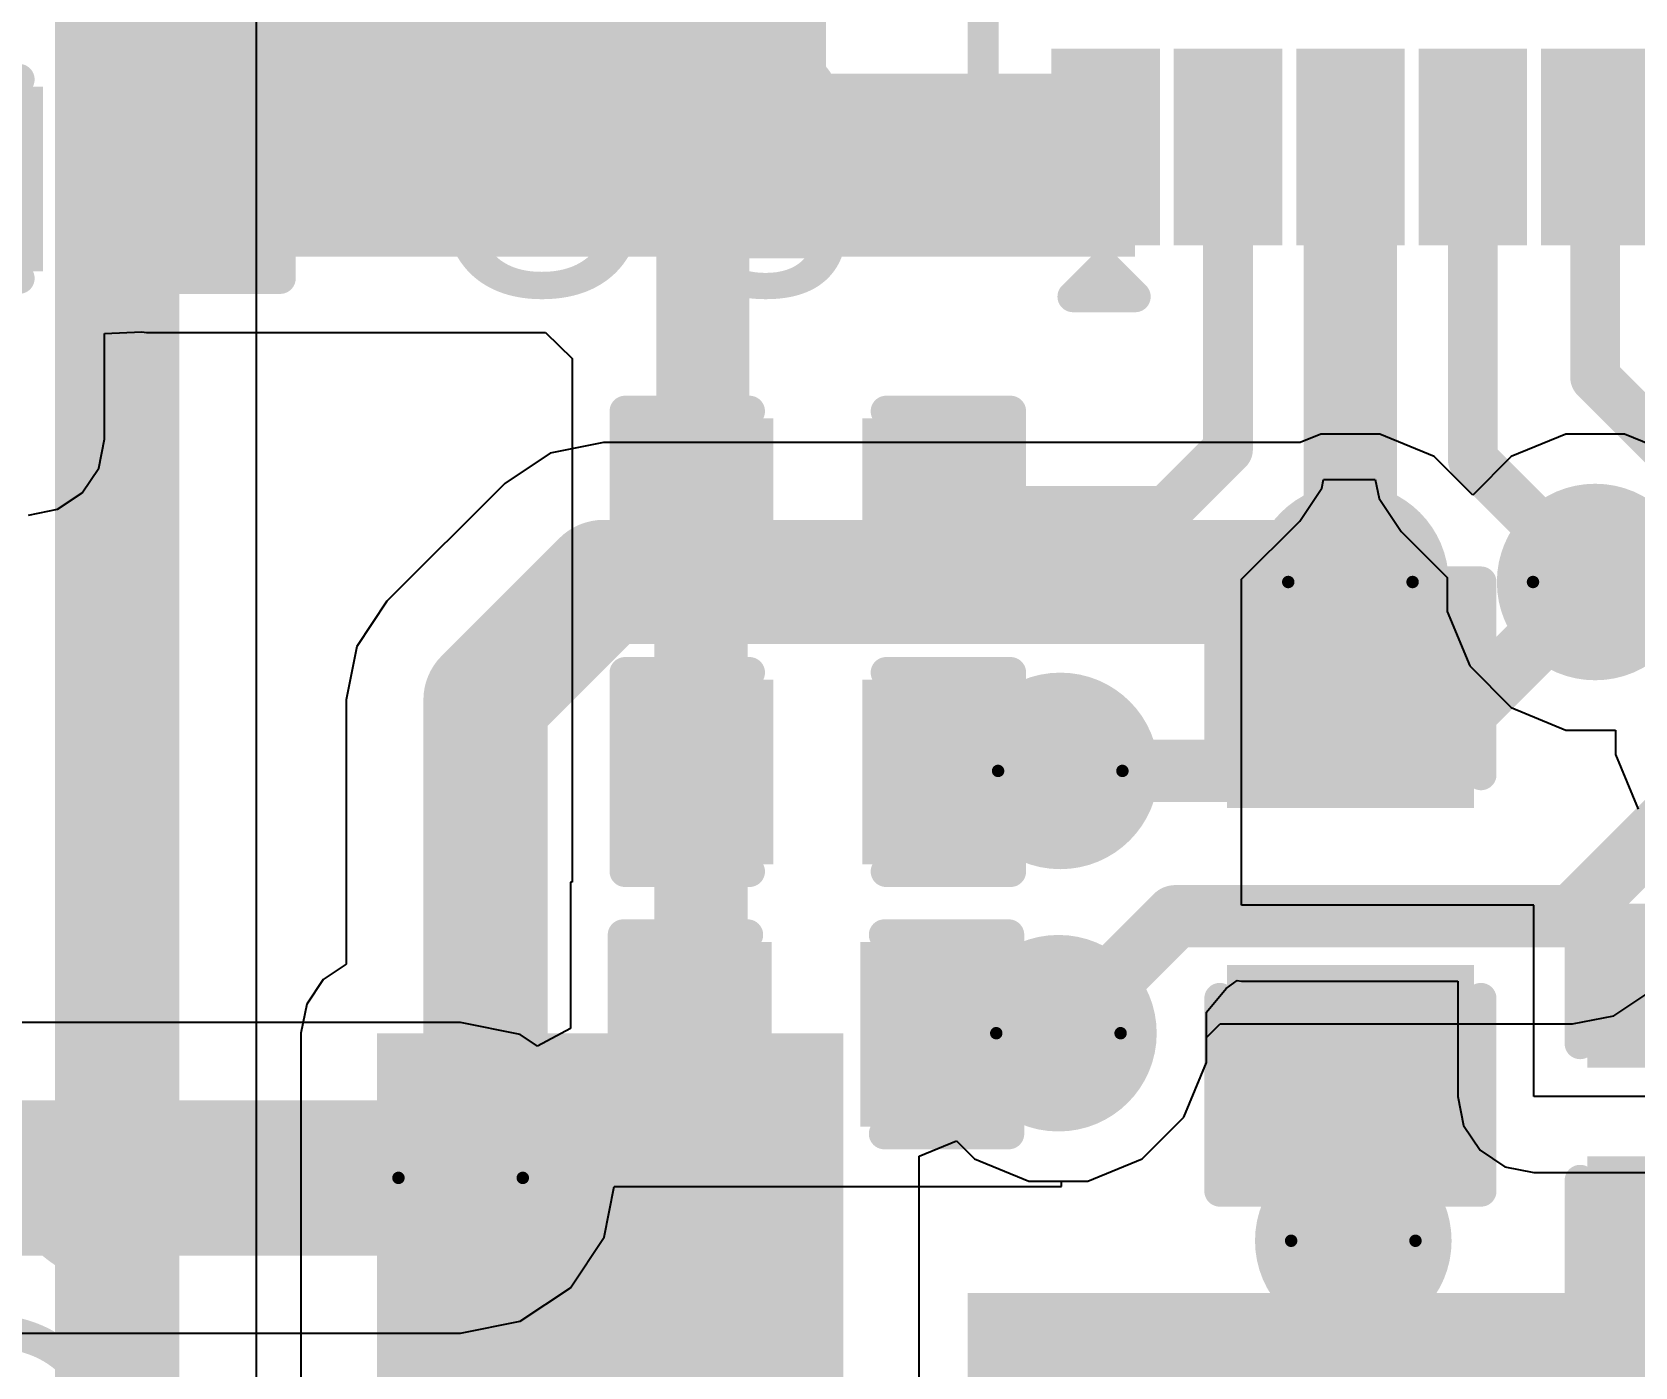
# Model space of a CAD drawing. Header units: inches. Extents: x -46 to 312, y 0 to 111.
# Drawn here: x -37.73 to -31.18, y 13.51 to 18.97 of the extents above; entities that cross this region are included whole.
import ezdxf

# ---------------------------------------------------------------- set-up
doc = ezdxf.new("R2010")
doc.units = ezdxf.units.IN
for name, color, linetype in [('Bottom Layer', 5, 'Continuous'), ('Bottom Solder', 6, 'Continuous'), ('Drill Drawing', 1, 'Continuous'), ('Top Layer', 1, 'Continuous'), ('Top Overlay', 2, 'Continuous'), ('Top Paste', 8, 'Continuous'), ('Top Solder', 216, 'Continuous'), ('Via Holes', 16, 'Continuous')]:
    doc.layers.add(name, color=color, linetype=linetype)
doc.styles.add('Arial', font='', dxfattribs={"height": 0.2})
doc.styles.get('Arial').set_extended_font_data('Arial')

# ---------------------------------------------------------------- blocks, each defined once
blk = doc.blocks.new('20_VQFN__3_5_4_5__7')
at = {"layer": 'Top Layer'}
for points in [[(-1.94999864, 1.87000134), (-1.34999984, 1.87000134), (-1.34999984, 1.63000182), (-1.94999864, 1.63000182)], [(-1.94999864, 1.37000234), (-1.34999984, 1.37000234), (-1.34999984, 1.13000282), (-1.94999864, 1.13000282)], [(-1.94999864, 0.87000334), (-1.34999984, 0.87000334), (-1.34999984, 0.63000382), (-1.94999864, 0.63000382)], [(-1.94999864, 0.3700018), (-1.34999984, 0.3700018), (-1.34999984, 0.13000228), (-1.94999864, 0.13000228)], [(-1.94999864, -0.1299972), (-1.34999984, -0.1299972), (-1.34999984, -0.3699967199999999), (-1.94999864, -0.3699967199999999)]]:
    blk.add_hatch(color=1, dxfattribs=at).paths.add_polyline_path(points)
at = {"layer": 'Top Paste'}
for points in [[(-1.94999864, 1.87000134), (-1.34999984, 1.87000134), (-1.34999984, 1.63000182), (-1.94999864, 1.63000182)], [(-1.94999864, 1.37000234), (-1.34999984, 1.37000234), (-1.34999984, 1.13000282), (-1.94999864, 1.13000282)], [(-1.94999864, 0.87000334), (-1.34999984, 0.87000334), (-1.34999984, 0.63000382), (-1.94999864, 0.63000382)], [(-1.94999864, 0.3700018), (-1.34999984, 0.3700018), (-1.34999984, 0.13000228), (-1.94999864, 0.13000228)], [(-1.94999864, -0.1299972), (-1.34999984, -0.1299972), (-1.34999984, -0.3699967199999999), (-1.94999864, -0.3699967199999999)]]:
    blk.add_hatch(color=8, dxfattribs=at).paths.add_polyline_path(points)
at = {"layer": 'Top Solder'}
for points in [[(-2.05159864, 1.97160134), (-1.24839984, 1.97160134), (-1.24839984, 1.52840182), (-2.05159864, 1.52840182)], [(-2.05159864, 1.47160234), (-1.24839984, 1.47160234), (-1.24839984, 1.02840282), (-2.05159864, 1.02840282)], [(-2.05159864, 0.9716033399999999), (-1.24839984, 0.9716033399999999), (-1.24839984, 0.52840382), (-2.05159864, 0.52840382)], [(-2.05159864, 0.4716018), (-1.24839984, 0.4716018), (-1.24839984, 0.02840228), (-2.05159864, 0.02840228)], [(-2.05159864, -0.0283972), (-1.24839984, -0.0283972), (-1.24839984, -0.47159672), (-2.05159864, -0.47159672)]]:
    blk.add_hatch(color=216, dxfattribs=at).paths.add_polyline_path(points)
at = {"layer": 'Top Overlay', "const_width": 0.127}
for points in [[(-1.74999904, 2.25000312), (-1.10000034, 2.25000312)], [(-1.74999904, 2.25000312), (-1.74999904, 2.10000342)], [(-2.26199954, 1.88339984), (-2.26199954, 1.62939984)], [(-2.26199954, 1.88339984), (-2.13499954, 1.75639984)], [(-2.13499954, 1.75639984), (-2.26199954, 1.62939984)]]:
    blk.add_lwpolyline(points, dxfattribs=at)
at = {"layer": 'Top Overlay', "const_width": 0.0635}
for points in [[(-1.78174904, 2.25000312, 1), (-1.71824904, 2.25000312, 1)], [(-1.78174904, 2.25000312, 1), (-1.71824904, 2.25000312, 1)], [(-1.78174904, 2.10000342, 1), (-1.71824904, 2.10000342, 1)], [(-2.29374954, 1.88339984, 1), (-2.23024954, 1.88339984, 1)], [(-2.29374954, 1.88339984, 1), (-2.23024954, 1.88339984, 1)], [(-2.16674954, 1.75639984, 1), (-2.10324954, 1.75639984, 1)], [(-2.16674954, 1.75639984, 1), (-2.10324954, 1.75639984, 1)], [(-2.29374954, 1.62939984, 1), (-2.23024954, 1.62939984, 1)], [(-2.29374954, 1.62939984, 1), (-2.23024954, 1.62939984, 1)]]:
    blk.add_lwpolyline(points, format="xyb", close=True, dxfattribs=at)
blk = doc.blocks.new('SMA_49')
at = {"layer": 'Top Layer'}
for points in [[(-3.24999858, 0.84999957), (-0.7499985, 0.84999957), (-0.7499985, -0.84999957), (-3.24999858, -0.84999957)], [(0.75000104, 0.84999957), (3.25000112, 0.84999957), (3.25000112, -0.84999957), (0.75000104, -0.84999957)]]:
    blk.add_hatch(color=1, dxfattribs=at).paths.add_polyline_path(points)
at = {"layer": 'Top Overlay'}
for points in [[(-4.444959359999999, -1.4215364), (-3.277961439999999, -1.4215364), (-3.277961439999999, 1.4219936), (-4.444959359999999, 1.4219936)], [(-3.29983592, 0.92394024), (-2.59583428, 0.92394024), (-2.59583428, 1.42182596), (-3.29983592, 1.42182596)], [(-3.29983592, -1.4219174), (-2.59583428, -1.4219174), (-2.59583428, -0.9240316799999999), (-3.29983592, -0.9240316799999999)]]:
    blk.add_hatch(color=2, dxfattribs=at).paths.add_polyline_path(points)
at = {"layer": 'Top Paste'}
for points in [[(-3.24999858, 0.84999957), (-0.7499985, 0.84999957), (-0.7499985, -0.84999957), (-3.24999858, -0.84999957)], [(0.75000104, 0.84999957), (3.25000112, 0.84999957), (3.25000112, -0.84999957), (0.75000104, -0.84999957)]]:
    blk.add_hatch(color=8, dxfattribs=at).paths.add_polyline_path(points)
at = {"layer": 'Top Solder'}
for points in [[(-3.35159858, 0.95159957), (-0.6483985, 0.95159957), (-0.6483985, -0.95159957), (-3.35159858, -0.95159957)], [(0.64840104, 0.95159957), (3.35160112, 0.95159957), (3.35160112, -0.95159957), (0.64840104, -0.95159957)]]:
    blk.add_hatch(color=216, dxfattribs=at).paths.add_polyline_path(points)
at = {"layer": 'Top Overlay', "const_width": 0.127}
for points in [[(2.06121, 1.35770874), (-2.65811, 1.35770874)], [(2.06121, 1.01219), (2.06121, 1.35770874)], [(2.06121, -1.35770874), (2.06121, -1.01219)], [(2.06121, -1.35770874), (-2.65811, -1.35770874)]]:
    blk.add_lwpolyline(points, dxfattribs=at)
at = {"layer": 'Top Overlay', "const_width": 0.0635}
for points in [[(-2.68986, 1.35770874, 1), (-2.62636, 1.35770874, 1)], [(2.02946, 1.35770874, 1), (2.09296, 1.35770874, 1)], [(2.02946, 1.35770874, 1), (2.09296, 1.35770874, 1)], [(2.02946, 1.01219, 1), (2.09296, 1.01219, 1)], [(2.02946, -1.01219, 1), (2.09296, -1.01219, 1)], [(-2.68986, -1.35770874, 1), (-2.62636, -1.35770874, 1)], [(2.02946, -1.35770874, 1), (2.09296, -1.35770874, 1)], [(2.02946, -1.35770874, 1), (2.09296, -1.35770874, 1)]]:
    blk.add_lwpolyline(points, format="xyb", close=True, dxfattribs=at)
blk = doc.blocks.new('C___0402_59')
at = {"layer": 'Top Layer'}
for points in [[(-0.6985, -0.3175), (-0.6985, 0.3175), (-0.2412999999999999, 0.3175), (-0.2413, -0.3175)], [(0.2412999999999999, -0.3175), (0.2413, 0.3175), (0.6985, 0.3175), (0.6985, -0.3175)]]:
    blk.add_hatch(color=1, dxfattribs=at).paths.add_polyline_path(points)
at = {"layer": 'Top Paste'}
for points in [[(-0.6985, -0.3175), (-0.6985, 0.3175), (-0.2412999999999999, 0.3175), (-0.2413, -0.3175)], [(0.2412999999999999, -0.3175), (0.2413, 0.3175), (0.6985, 0.3175), (0.6985, -0.3175)]]:
    blk.add_hatch(color=8, dxfattribs=at).paths.add_polyline_path(points)
at = {"layer": 'Top Solder'}
for points in [[(-0.7584998799999999, -0.37749988), (-0.7584998799999999, 0.37749988), (-0.18130012, 0.37749988), (-0.18130012, -0.37749988)], [(0.18130012, -0.37749988), (0.18130012, 0.37749988), (0.7584998799999999, 0.37749988), (0.7584998799999999, -0.37749988)]]:
    blk.add_hatch(color=216, dxfattribs=at).paths.add_polyline_path(points)
at = {"layer": 'Top Overlay', "const_width": 0.127}
for points in [[(-0.7874, 0.4064), (-0.2794, 0.4064)], [(-0.7874, -0.4064), (-0.7874, 0.4064)], [(0.2794, 0.4064), (0.7874, 0.4064)], [(0.7874, -0.4064), (0.7874, 0.4064)], [(-0.7874, -0.4064), (-0.2794, -0.4064)], [(0.2794, -0.4064), (0.7874, -0.4064)]]:
    blk.add_lwpolyline(points, dxfattribs=at)
at = {"layer": 'Top Overlay', "const_width": 0.0635}
for points in [[(-0.8191499999999999, 0.4064, 1), (-0.7556499999999999, 0.4064, 1)], [(-0.8191499999999999, 0.4064, 1), (-0.7556499999999999, 0.4064, 1)], [(-0.31115, 0.4064, 1), (-0.24765, 0.4064, 1)], [(0.24765, 0.4064, 1), (0.31115, 0.4064, 1)], [(0.7556499999999999, 0.4064, 1), (0.8191499999999999, 0.4064, 1)], [(0.7556499999999999, 0.4064, 1), (0.8191499999999999, 0.4064, 1)], [(-0.8191499999999999, -0.4064, 1), (-0.7556499999999999, -0.4064, 1)], [(-0.8191499999999999, -0.4064, 1), (-0.7556499999999999, -0.4064, 1)], [(-0.31115, -0.4064, 1), (-0.24765, -0.4064, 1)], [(0.24765, -0.4064, 1), (0.31115, -0.4064, 1)], [(0.7556499999999999, -0.4064, 1), (0.8191499999999999, -0.4064, 1)], [(0.7556499999999999, -0.4064, 1), (0.8191499999999999, -0.4064, 1)]]:
    blk.add_lwpolyline(points, format="xyb", close=True, dxfattribs=at)
blk = doc.blocks.new('C___0402_60')
at = {"layer": 'Top Layer'}
for points in [[(-0.6985, -0.3175), (-0.6985, 0.3175), (-0.2412999999999999, 0.3175), (-0.2413, -0.3175)], [(0.2412999999999999, -0.3175), (0.2413, 0.3175), (0.6985, 0.3175), (0.6985, -0.3175)]]:
    blk.add_hatch(color=1, dxfattribs=at).paths.add_polyline_path(points)
at = {"layer": 'Top Paste'}
for points in [[(-0.6985, -0.3175), (-0.6985, 0.3175), (-0.2412999999999999, 0.3175), (-0.2413, -0.3175)], [(0.2412999999999999, -0.3175), (0.2413, 0.3175), (0.6985, 0.3175), (0.6985, -0.3175)]]:
    blk.add_hatch(color=8, dxfattribs=at).paths.add_polyline_path(points)
at = {"layer": 'Top Solder'}
for points in [[(-0.7584998799999999, -0.37749988), (-0.7584998799999999, 0.37749988), (-0.18130012, 0.37749988), (-0.18130012, -0.37749988)], [(0.18130012, -0.37749988), (0.18130012, 0.37749988), (0.7584998799999999, 0.37749988), (0.7584998799999999, -0.37749988)]]:
    blk.add_hatch(color=216, dxfattribs=at).paths.add_polyline_path(points)
at = {"layer": 'Top Overlay', "const_width": 0.127}
for points in [[(-0.7874, 0.4064), (-0.2794, 0.4064)], [(-0.7874, -0.4064), (-0.7874, 0.4064)], [(0.2794, 0.4064), (0.7874, 0.4064)], [(0.7874, -0.4064), (0.7874, 0.4064)], [(-0.7874, -0.4064), (-0.2794, -0.4064)], [(0.2794, -0.4064), (0.7874, -0.4064)]]:
    blk.add_lwpolyline(points, dxfattribs=at)
at = {"layer": 'Top Overlay', "const_width": 0.0635}
for points in [[(-0.8191499999999999, 0.4064, 1), (-0.7556499999999999, 0.4064, 1)], [(-0.8191499999999999, 0.4064, 1), (-0.7556499999999999, 0.4064, 1)], [(-0.31115, 0.4064, 1), (-0.24765, 0.4064, 1)], [(0.24765, 0.4064, 1), (0.31115, 0.4064, 1)], [(0.7556499999999999, 0.4064, 1), (0.8191499999999999, 0.4064, 1)], [(0.7556499999999999, 0.4064, 1), (0.8191499999999999, 0.4064, 1)], [(-0.8191499999999999, -0.4064, 1), (-0.7556499999999999, -0.4064, 1)], [(-0.8191499999999999, -0.4064, 1), (-0.7556499999999999, -0.4064, 1)], [(-0.31115, -0.4064, 1), (-0.24765, -0.4064, 1)], [(0.24765, -0.4064, 1), (0.31115, -0.4064, 1)], [(0.7556499999999999, -0.4064, 1), (0.8191499999999999, -0.4064, 1)], [(0.7556499999999999, -0.4064, 1), (0.8191499999999999, -0.4064, 1)]]:
    blk.add_lwpolyline(points, format="xyb", close=True, dxfattribs=at)
blk = doc.blocks.new('C___0402_61')
at = {"layer": 'Top Layer'}
for points in [[(-0.6985, -0.3175), (-0.6985, 0.3175), (-0.2412999999999999, 0.3175), (-0.2413, -0.3175)], [(0.2412999999999999, -0.3175), (0.2413, 0.3175), (0.6985, 0.3175), (0.6985, -0.3175)]]:
    blk.add_hatch(color=1, dxfattribs=at).paths.add_polyline_path(points)
at = {"layer": 'Top Paste'}
for points in [[(-0.6985, -0.3175), (-0.6985, 0.3175), (-0.2412999999999999, 0.3175), (-0.2413, -0.3175)], [(0.2412999999999999, -0.3175), (0.2413, 0.3175), (0.6985, 0.3175), (0.6985, -0.3175)]]:
    blk.add_hatch(color=8, dxfattribs=at).paths.add_polyline_path(points)
at = {"layer": 'Top Solder'}
for points in [[(-0.7584998799999999, -0.37749988), (-0.7584998799999999, 0.37749988), (-0.18130012, 0.37749988), (-0.18130012, -0.37749988)], [(0.18130012, -0.37749988), (0.18130012, 0.37749988), (0.7584998799999999, 0.37749988), (0.7584998799999999, -0.37749988)]]:
    blk.add_hatch(color=216, dxfattribs=at).paths.add_polyline_path(points)
at = {"layer": 'Top Overlay', "const_width": 0.127}
for points in [[(-0.7874, 0.4064), (-0.2794, 0.4064)], [(-0.7874, -0.4064), (-0.7874, 0.4064)], [(0.2794, 0.4064), (0.7874, 0.4064)], [(0.7874, -0.4064), (0.7874, 0.4064)], [(-0.7874, -0.4064), (-0.2794, -0.4064)], [(0.2794, -0.4064), (0.7874, -0.4064)]]:
    blk.add_lwpolyline(points, dxfattribs=at)
at = {"layer": 'Top Overlay', "const_width": 0.0635}
for points in [[(-0.8191499999999999, 0.4064, 1), (-0.7556499999999999, 0.4064, 1)], [(-0.8191499999999999, 0.4064, 1), (-0.7556499999999999, 0.4064, 1)], [(-0.31115, 0.4064, 1), (-0.24765, 0.4064, 1)], [(0.24765, 0.4064, 1), (0.31115, 0.4064, 1)], [(0.7556499999999999, 0.4064, 1), (0.8191499999999999, 0.4064, 1)], [(0.7556499999999999, 0.4064, 1), (0.8191499999999999, 0.4064, 1)], [(-0.8191499999999999, -0.4064, 1), (-0.7556499999999999, -0.4064, 1)], [(-0.8191499999999999, -0.4064, 1), (-0.7556499999999999, -0.4064, 1)], [(-0.31115, -0.4064, 1), (-0.24765, -0.4064, 1)], [(0.24765, -0.4064, 1), (0.31115, -0.4064, 1)], [(0.7556499999999999, -0.4064, 1), (0.8191499999999999, -0.4064, 1)], [(0.7556499999999999, -0.4064, 1), (0.8191499999999999, -0.4064, 1)]]:
    blk.add_lwpolyline(points, format="xyb", close=True, dxfattribs=at)
blk = doc.blocks.new('C___0402_62')
at = {"layer": 'Top Layer'}
for points in [[(-0.6985, -0.3175), (-0.6985, 0.3175), (-0.2412999999999999, 0.3175), (-0.2413, -0.3175)], [(0.2412999999999999, -0.3175), (0.2413, 0.3175), (0.6985, 0.3175), (0.6985, -0.3175)]]:
    blk.add_hatch(color=1, dxfattribs=at).paths.add_polyline_path(points)
at = {"layer": 'Top Paste'}
for points in [[(-0.6985, -0.3175), (-0.6985, 0.3175), (-0.2412999999999999, 0.3175), (-0.2413, -0.3175)], [(0.2412999999999999, -0.3175), (0.2413, 0.3175), (0.6985, 0.3175), (0.6985, -0.3175)]]:
    blk.add_hatch(color=8, dxfattribs=at).paths.add_polyline_path(points)
at = {"layer": 'Top Solder'}
for points in [[(-0.7584998799999999, -0.37749988), (-0.7584998799999999, 0.37749988), (-0.18130012, 0.37749988), (-0.18130012, -0.37749988)], [(0.18130012, -0.37749988), (0.18130012, 0.37749988), (0.7584998799999999, 0.37749988), (0.7584998799999999, -0.37749988)]]:
    blk.add_hatch(color=216, dxfattribs=at).paths.add_polyline_path(points)
at = {"layer": 'Top Overlay', "const_width": 0.127}
for points in [[(-0.7874, -0.4064), (-0.7874, 0.4064)], [(-0.7874, 0.4064), (-0.2794, 0.4064)], [(0.2794, 0.4064), (0.7874, 0.4064)], [(0.7874, -0.4064), (0.7874, 0.4064)], [(-0.7874, -0.4064), (-0.2794, -0.4064)], [(0.2794, -0.4064), (0.7874, -0.4064)]]:
    blk.add_lwpolyline(points, dxfattribs=at)
at = {"layer": 'Top Overlay', "const_width": 0.0635}
for points in [[(-0.8191499999999999, 0.4064, 1), (-0.7556499999999999, 0.4064, 1)], [(-0.8191499999999999, 0.4064, 1), (-0.7556499999999999, 0.4064, 1)], [(-0.31115, 0.4064, 1), (-0.24765, 0.4064, 1)], [(0.24765, 0.4064, 1), (0.31115, 0.4064, 1)], [(0.7556499999999999, 0.4064, 1), (0.8191499999999999, 0.4064, 1)], [(0.7556499999999999, 0.4064, 1), (0.8191499999999999, 0.4064, 1)], [(-0.8191499999999999, -0.4064, 1), (-0.7556499999999999, -0.4064, 1)], [(-0.8191499999999999, -0.4064, 1), (-0.7556499999999999, -0.4064, 1)], [(-0.31115, -0.4064, 1), (-0.24765, -0.4064, 1)], [(0.24765, -0.4064, 1), (0.31115, -0.4064, 1)], [(0.7556499999999999, -0.4064, 1), (0.8191499999999999, -0.4064, 1)], [(0.7556499999999999, -0.4064, 1), (0.8191499999999999, -0.4064, 1)]]:
    blk.add_lwpolyline(points, format="xyb", close=True, dxfattribs=at)
blk = doc.blocks.new('C___0402_65')
at = {"layer": 'Top Layer'}
for points in [[(-0.6985, -0.3175), (-0.6985, 0.3175), (-0.2412999999999999, 0.3175), (-0.2413, -0.3175)], [(0.2412999999999999, -0.3175), (0.2413, 0.3175), (0.6985, 0.3175), (0.6985, -0.3175)]]:
    blk.add_hatch(color=1, dxfattribs=at).paths.add_polyline_path(points)
at = {"layer": 'Top Paste'}
for points in [[(-0.6985, -0.3175), (-0.6985, 0.3175), (-0.2412999999999999, 0.3175), (-0.2413, -0.3175)], [(0.2412999999999999, -0.3175), (0.2413, 0.3175), (0.6985, 0.3175), (0.6985, -0.3175)]]:
    blk.add_hatch(color=8, dxfattribs=at).paths.add_polyline_path(points)
at = {"layer": 'Top Solder'}
for points in [[(-0.7584998799999999, -0.37749988), (-0.7584998799999999, 0.37749988), (-0.18130012, 0.37749988), (-0.18130012, -0.37749988)], [(0.18130012, -0.37749988), (0.18130012, 0.37749988), (0.7584998799999999, 0.37749988), (0.7584998799999999, -0.37749988)]]:
    blk.add_hatch(color=216, dxfattribs=at).paths.add_polyline_path(points)
at = {"layer": 'Top Overlay', "const_width": 0.127}
for points in [[(-0.7874, 0.4064), (-0.2794, 0.4064)], [(-0.7874, 0.4064), (-0.7874, -0.4064)], [(0.2794, 0.4064), (0.7874, 0.4064)], [(0.7874, 0.4064), (0.7874, -0.4064)], [(-0.7874, -0.4064), (-0.2794, -0.4064)], [(0.2794, -0.4064), (0.7874, -0.4064)]]:
    blk.add_lwpolyline(points, dxfattribs=at)
at = {"layer": 'Top Overlay', "const_width": 0.0635}
for points in [[(-0.8191499999999999, 0.4064, 1), (-0.7556499999999999, 0.4064, 1)], [(-0.8191499999999999, 0.4064, 1), (-0.7556499999999999, 0.4064, 1)], [(-0.31115, 0.4064, 1), (-0.24765, 0.4064, 1)], [(0.24765, 0.4064, 1), (0.31115, 0.4064, 1)], [(0.7556499999999999, 0.4064, 1), (0.8191499999999999, 0.4064, 1)], [(0.7556499999999999, 0.4064, 1), (0.8191499999999999, 0.4064, 1)], [(-0.8191499999999999, -0.4064, 1), (-0.7556499999999999, -0.4064, 1)], [(-0.8191499999999999, -0.4064, 1), (-0.7556499999999999, -0.4064, 1)], [(-0.31115, -0.4064, 1), (-0.24765, -0.4064, 1)], [(0.24765, -0.4064, 1), (0.31115, -0.4064, 1)], [(0.7556499999999999, -0.4064, 1), (0.8191499999999999, -0.4064, 1)], [(0.7556499999999999, -0.4064, 1), (0.8191499999999999, -0.4064, 1)]]:
    blk.add_lwpolyline(points, format="xyb", close=True, dxfattribs=at)
blk = doc.blocks.new('C___0603_66')
at = {"layer": 'Top Layer'}
for points in [[(-0.3809999999999999, 0.4445), (-0.3809999999999999, -0.4445), (-1.143, -0.4445), (-1.143, 0.4445)], [(1.143, 0.4445), (1.143, -0.4445), (0.3809999999999999, -0.4445), (0.3809999999999999, 0.4445)]]:
    blk.add_hatch(color=1, dxfattribs=at).paths.add_polyline_path(points)
at = {"layer": 'Top Paste'}
for points in [[(-0.3809999999999999, 0.4445), (-0.3809999999999999, -0.4445), (-1.143, -0.4445), (-1.143, 0.4445)], [(1.143, 0.4445), (1.143, -0.4445), (0.3809999999999999, -0.4445), (0.3809999999999999, 0.4445)]]:
    blk.add_hatch(color=8, dxfattribs=at).paths.add_polyline_path(points)
at = {"layer": 'Top Solder'}
for points in [[(-0.3210001199999999, 0.50449988), (-0.3210001199999999, -0.50449988), (-1.20299988, -0.50449988), (-1.20299988, 0.50449988)], [(1.20299988, 0.50449988), (1.20299988, -0.50449988), (0.3210001199999999, -0.50449988), (0.3210001199999999, 0.50449988)]]:
    blk.add_hatch(color=216, dxfattribs=at).paths.add_polyline_path(points)
at = {"layer": 'Top Overlay', "const_width": 0.127}
for points in [[(-1.2446, 0.5334), (-0.4571999999999999, 0.5334)], [(-1.2446, 0.5334), (-1.2446, -0.5334)], [(0.4571999999999999, 0.5334), (1.2446, 0.5334)], [(1.2446, 0.5334), (1.2446, -0.5334)], [(-1.2446, -0.5334), (-0.4571999999999999, -0.5334)], [(0.4571999999999999, -0.5334), (1.2446, -0.5334)]]:
    blk.add_lwpolyline(points, dxfattribs=at)
at = {"layer": 'Top Overlay', "const_width": 0.0635}
for points in [[(-1.27635, 0.5334, 1), (-1.21285, 0.5334, 1)], [(-1.27635, 0.5334, 1), (-1.21285, 0.5334, 1)], [(-0.4889499999999999, 0.5334, 1), (-0.42545, 0.5334, 1)], [(0.42545, 0.5334, 1), (0.4889499999999999, 0.5334, 1)], [(1.21285, 0.5334, 1), (1.27635, 0.5334, 1)], [(1.21285, 0.5334, 1), (1.27635, 0.5334, 1)], [(-1.27635, -0.5334, 1), (-1.21285, -0.5334, 1)], [(-1.27635, -0.5334, 1), (-1.21285, -0.5334, 1)], [(-0.4889499999999999, -0.5334, 1), (-0.42545, -0.5334, 1)], [(0.42545, -0.5334, 1), (0.4889499999999999, -0.5334, 1)], [(1.21285, -0.5334, 1), (1.27635, -0.5334, 1)], [(1.21285, -0.5334, 1), (1.27635, -0.5334, 1)]]:
    blk.add_lwpolyline(points, format="xyb", close=True, dxfattribs=at)

msp = doc.modelspace()

# ---------------------------------------------------------------- hatches: boundary and pattern name
at = {"layer": 'Bottom Layer'}
h = msp.add_hatch(color=5, dxfattribs=at)
edge = h.paths.add_edge_path()
edge.add_arc((-32.34483244, 16.72255736), 0.2999994, 0, 360)
h = msp.add_hatch(color=5, dxfattribs=at)
edge = h.paths.add_edge_path()
edge.add_arc((-31.3448319, 16.72255736), 0.2999994, 0, 360)
h = msp.add_hatch(color=5, dxfattribs=at)
edge = h.paths.add_edge_path()
edge.add_arc((-33.53028092, 15.9506158), 0.2999994, 0, 360)
h = msp.add_hatch(color=5, dxfattribs=at)
edge = h.paths.add_edge_path()
edge.add_arc((-33.53780948, 14.87873072), 0.2999994, 0, 360)
msp.add_hatch(color=5, dxfattribs=at).paths.add_polyline_path([(-36.322, 8.24723268), (-34.41699999999999, 8.24723268), (-34.41699999999999, 14.87873072), (-36.322, 14.87873072)])
h = msp.add_hatch(color=5, dxfattribs=at)
edge = h.paths.add_edge_path()
edge.add_arc((-35.98029887999999, 14.2875), 0.2999994, 0, 360)
h = msp.add_hatch(color=5, dxfattribs=at)
edge = h.paths.add_edge_path()
edge.add_arc((-32.33299858, 14.03052566), 0.2999994, 0, 360)
at = {"layer": 'Bottom Solder'}
h = msp.add_hatch(color=6, dxfattribs=at)
edge = h.paths.add_edge_path()
edge.add_arc((-32.34483244, 16.72255736), 0.4015993999999999, 0, 360)
h = msp.add_hatch(color=6, dxfattribs=at)
edge = h.paths.add_edge_path()
edge.add_arc((-31.3448319, 16.72255736), 0.4015993999999999, 0, 360)
h = msp.add_hatch(color=6, dxfattribs=at)
edge = h.paths.add_edge_path()
edge.add_arc((-33.53028092, 15.9506158), 0.4015993999999999, 0, 360)
h = msp.add_hatch(color=6, dxfattribs=at)
edge = h.paths.add_edge_path()
edge.add_arc((-33.53780948, 14.87873072), 0.4015993999999999, 0, 360)
h = msp.add_hatch(color=6, dxfattribs=at)
edge = h.paths.add_edge_path()
edge.add_arc((-35.98029887999999, 14.2875), 0.4015993999999999, 0, 360)
h = msp.add_hatch(color=6, dxfattribs=at)
edge = h.paths.add_edge_path()
edge.add_arc((-32.33299858, 14.03052566), 0.4015993999999999, 0, 360)
at = {"layer": 'Top Layer'}
for points in [[(-37.26361864, 18.05235912), (-34.48783044, 18.05235912), (-34.48783044, 19.90926168), (-37.26361864, 19.90926168)], [(-37.26361864, 18.05235912), (-33.22483068, 18.05235912), (-33.22483068, 18.8005466), (-37.26361864, 18.8005466)], [(-33.82893412, 18.20055034), (-33.22483068, 18.20055034), (-33.22483068, 18.80054914), (-33.82893412, 18.80054914)]]:
    msp.add_hatch(color=1, dxfattribs=at).paths.add_polyline_path(points)
h = msp.add_hatch(color=1, dxfattribs=at)
edge = h.paths.add_edge_path()
edge.add_arc((-32.34483244, 16.72255736), 0.2999994, 0, 360)
h = msp.add_hatch(color=1, dxfattribs=at)
edge = h.paths.add_edge_path()
edge.add_arc((-31.3448319, 16.72255736), 0.2999994, 0, 360)
h = msp.add_hatch(color=1, dxfattribs=at)
edge = h.paths.add_edge_path()
edge.add_arc((-33.53028092, 15.9506158), 0.2999994, 0, 360)
h = msp.add_hatch(color=1, dxfattribs=at)
edge = h.paths.add_edge_path()
edge.add_arc((-33.53780948, 14.87873072), 0.2999994, 0, 360)
h = msp.add_hatch(color=1, dxfattribs=at)
edge = h.paths.add_edge_path()
edge.add_arc((-35.98029887999999, 14.2875), 0.2999994, 0, 360)
h = msp.add_hatch(color=1, dxfattribs=at)
edge = h.paths.add_edge_path()
edge.add_arc((-32.33299858, 14.03052566), 0.2999994, 0, 360)
at = {"layer": 'Top Solder'}
h = msp.add_hatch(color=216, dxfattribs=at)
edge = h.paths.add_edge_path()
edge.add_arc((-32.34483244, 16.72255736), 0.4015993999999999, 0, 360)
h = msp.add_hatch(color=216, dxfattribs=at)
edge = h.paths.add_edge_path()
edge.add_arc((-31.3448319, 16.72255736), 0.4015993999999999, 0, 360)
h = msp.add_hatch(color=216, dxfattribs=at)
edge = h.paths.add_edge_path()
edge.add_arc((-33.53028092, 15.9506158), 0.4015993999999999, 0, 360)
h = msp.add_hatch(color=216, dxfattribs=at)
edge = h.paths.add_edge_path()
edge.add_arc((-33.53780948, 14.87873072), 0.4015993999999999, 0, 360)
h = msp.add_hatch(color=216, dxfattribs=at)
edge = h.paths.add_edge_path()
edge.add_arc((-35.98029887999999, 14.2875), 0.4015993999999999, 0, 360)
h = msp.add_hatch(color=216, dxfattribs=at)
edge = h.paths.add_edge_path()
edge.add_arc((-32.33299858, 14.03052566), 0.4015993999999999, 0, 360)
at = {"layer": 'Via Holes'}
h = msp.add_hatch(color=7, dxfattribs=at)
edge = h.paths.add_edge_path()
edge.add_arc((-32.34483244, 16.72255736), 0.1499997, 0, 360)
h = msp.add_hatch(color=7, dxfattribs=at)
edge = h.paths.add_edge_path()
edge.add_arc((-31.3448319, 16.72255736), 0.1499997, 0, 360)
h = msp.add_hatch(color=7, dxfattribs=at)
edge = h.paths.add_edge_path()
edge.add_arc((-33.53028092, 15.9506158), 0.1499997, 0, 360)
h = msp.add_hatch(color=7, dxfattribs=at)
edge = h.paths.add_edge_path()
edge.add_arc((-33.53780948, 14.87873072), 0.1499997, 0, 360)
h = msp.add_hatch(color=7, dxfattribs=at)
edge = h.paths.add_edge_path()
edge.add_arc((-35.98029887999999, 14.2875), 0.1499997, 0, 360)
h = msp.add_hatch(color=7, dxfattribs=at)
edge = h.paths.add_edge_path()
edge.add_arc((-32.33299858, 14.03052566), 0.1499997, 0, 360)

# ---------------------------------------------------------------- linework, layer by layer
at = {"layer": 'Bottom Layer'}
for p, q in [((-36.8137186, 9.95202988), (-36.8137186, 21.19207598)), ((-35.39669577999999, 17.29230476), (-35.61472938, 17.24893426)), ((-32.5497571, 17.29230476), (-35.39669577999999, 17.29230476)), ((-32.46513446, 17.32735676), (-32.5497571, 17.29230476)), ((-32.22453042, 17.32735676), (-32.46513446, 17.32735676)), ((-32.00223978, 17.23528176), (-32.22453042, 17.32735676)), ((-31.46513392, 17.32735676), (-31.68742456, 17.23528176)), ((-31.22452988, 17.32735676), (-31.46513392, 17.32735676)), ((-31.00223924, 17.23528176), (-31.22452988, 17.32735676)), ((-35.61472938, 17.24893426), (-35.79956772, 17.1254293)), ((-31.84483344, 17.07787288), (-32.00223978, 17.23528176)), ((-31.68742456, 17.23528176), (-31.84483344, 17.07787288)), ((-35.79956772, 17.1254293), (-36.28132698, 16.64367004)), ((-36.28132698, 16.64367004), (-36.40483193999999, 16.4588317)), ((-36.40483193999999, 16.4588317), (-36.44820244, 16.2407981)), ((-36.44820244, 16.2407981), (-36.44820244, 15.16098568)), ((-36.44820244, 15.16098568), (-36.5417481, 15.09847882)), ((-36.5417481, 15.09847882), (-36.60911652, 14.9976586)), ((-36.60911652, 14.9976586), (-36.63277154, 14.87873072)), ((-31.2689113, 14.95032316), (-31.12608201999999, 15.04575858)), ((-31.43739204, 14.9168104), (-31.2689113, 14.95032316)), ((-36.63277154, 14.87873072), (-36.63277154, 9.95202988)), ((-32.93301008, 14.86091262), (-32.8771123, 14.9168104)), ((-32.8771123, 14.9168104), (-31.43739204, 14.9168104)), ((-32.93301008, 14.7584287), (-32.93301008, 14.86091262)), ((-33.02508508, 14.53613806), (-32.93301008, 14.7584287)), ((-33.19521682, 14.36600632), (-33.02508508, 14.53613806)), ((-34.10622846, 14.37630602), (-33.95382846, 14.43943264)), ((-33.95382846, 14.43943264), (-33.88040214, 14.36600632)), ((-34.10622846, 8.24723268), (-34.10622846, 14.37630602)), ((-33.88040214, 14.36600632), (-33.6581115, 14.27393132)), ((-33.41750746, 14.27393132), (-33.19521682, 14.36600632)), ((-33.6581115, 14.27393132), (-33.41750746, 14.27393132))]:
    msp.add_line(p, q, dxfattribs=at)
for points, const_width in [([(-37.383466, 8.947231279999999), (-37.383466, 21.4542243)], 0.508), ([(-35.87845504, 16.2407981), (-35.39669577999999, 16.72255736)], 0.508), ([(-35.39669577999999, 16.72255736), (-32.34483244, 16.72255736)], 0.508), ([(-32.11677346, 15.9506158), (-31.3448319, 16.72255736)], 0.254), ([(-35.87845504, 14.38934384), (-35.87845504, 16.2407981)], 0.508), ([(-31.43739204, 15.3570686), (-30.65704308, 16.13741756)], 0.254), ([(-33.53028092, 15.9506158), (-32.11677346, 15.9506158)], 0.254), ([(-33.53780948, 14.87873072), (-33.0594716, 15.3570686)], 0.254), ([(-33.0594716, 15.3570686), (-31.43739204, 15.3570686)], 0.254), ([(-35.98029887999999, 14.2875), (-35.87845504, 14.38934384)], 0.508), ([(-35.98029887999999, 12.17378058), (-35.98029887999999, 14.2875)], 0.508)]:
    msp.add_lwpolyline(points, dxfattribs=dict(at, const_width=const_width))
for points, const_width in [([(-35.52369578, 16.72255736, 1), (-35.26969578, 16.72255736, 1)], 0.254), ([(-35.52369578, 16.72255736, 1), (-35.26969578, 16.72255736, 1)], 0.254), ([(-32.47183244, 16.72255736, 1), (-32.21783244, 16.72255736, 1)], 0.254), ([(-31.4083319, 16.72255736, 1), (-31.2813319, 16.72255736, 1)], 0.127), ([(-36.00545503999999, 16.2407981, 1), (-35.75145504, 16.2407981, 1)], 0.254), ([(-36.00545503999999, 16.2407981, 1), (-35.75145504, 16.2407981, 1)], 0.254), ([(-33.59378092, 15.9506158, 1), (-33.46678092, 15.9506158, 1)], 0.127), ([(-32.18027346, 15.9506158, 1), (-32.05327346, 15.9506158, 1)], 0.127), ([(-32.18027346, 15.9506158, 1), (-32.05327346, 15.9506158, 1)], 0.127), ([(-33.1229716, 15.3570686, 1), (-32.9959716, 15.3570686, 1)], 0.127), ([(-33.1229716, 15.3570686, 1), (-32.9959716, 15.3570686, 1)], 0.127), ([(-31.50089204, 15.3570686, 1), (-31.37389204, 15.3570686, 1)], 0.127), ([(-31.50089204, 15.3570686, 1), (-31.37389204, 15.3570686, 1)], 0.127), ([(-33.60130948, 14.87873072, 1), (-33.47430948, 14.87873072, 1)], 0.127), ([(-36.00545503999999, 14.38934384, 1), (-35.75145504, 14.38934384, 1)], 0.254), ([(-36.00545503999999, 14.38934384, 1), (-35.75145504, 14.38934384, 1)], 0.254), ([(-36.10729887999999, 14.2875, 1), (-35.85329888, 14.2875, 1)], 0.254), ([(-36.10729887999999, 14.2875, 1), (-35.85329888, 14.2875, 1)], 0.254)]:
    msp.add_lwpolyline(points, format="xyb", close=True, dxfattribs=dict(at, const_width=const_width))
at = {"layer": 'Drill Drawing'}
for points, const_width in [([(-32.09083244, 16.72255736, 1), (-32.59883244, 16.72255736, 1)], 0.0508), ([(-31.0908319, 16.72255736, 1), (-31.5988319, 16.72255736, 1)], 0.0508), ([(-32.61153244, 16.72255736, 1), (-32.58613243999999, 16.72255736, 1)], 0.0254), ([(-32.10353244, 16.72255736, 1), (-32.07813244, 16.72255736, 1)], 0.0254), ([(-31.6115319, 16.72255736, 1), (-31.5861319, 16.72255736, 1)], 0.0254), ([(-33.27628092, 15.9506158, 1), (-33.78428092, 15.9506158, 1)], 0.0508), ([(-33.79698092, 15.9506158, 1), (-33.77158092, 15.9506158, 1)], 0.0254), ([(-33.28898092, 15.9506158, 1), (-33.26358092, 15.9506158, 1)], 0.0254), ([(-33.28380948, 14.87873072, 1), (-33.79180948, 14.87873072, 1)], 0.0508), ([(-33.80450947999999, 14.87873072, 1), (-33.77910948, 14.87873072, 1)], 0.0254), ([(-33.29650948, 14.87873072, 1), (-33.27110948, 14.87873072, 1)], 0.0254), ([(-35.72629888, 14.2875, 1), (-36.23429888, 14.2875, 1)], 0.0508), ([(-36.24699888, 14.2875, 1), (-36.22159887999999, 14.2875, 1)], 0.0254), ([(-35.73899888, 14.2875, 1), (-35.71359888, 14.2875, 1)], 0.0254), ([(-32.07899858, 14.03052566, 1), (-32.58699858, 14.03052566, 1)], 0.0508), ([(-32.59969857999999, 14.03052566, 1), (-32.57429858, 14.03052566, 1)], 0.0254), ([(-32.09169858, 14.03052566, 1), (-32.06629858, 14.03052566, 1)], 0.0254)]:
    msp.add_lwpolyline(points, format="xyb", close=True, dxfattribs=dict(at, const_width=const_width))
at = {"layer": 'Top Layer'}
for p, q in [((-37.4354471, 17.7387504), (-37.2830471, 17.74545092)), ((-37.4354471, 17.30694786), (-37.4354471, 17.7387504)), ((-37.2830471, 17.74545092), (-37.26361864, 17.74158758)), ((-37.26361864, 17.74158758), (-35.63288275999999, 17.74158758)), ((-35.63288275999999, 17.74158758), (-35.52411996, 17.63623346)), ((-35.52411996, 17.63623346), (-35.52411996, 16.391636)), ((-37.45910212, 17.18801998), (-37.4354471, 17.30694786)), ((-37.52647054, 17.08719976), (-37.45910212, 17.18801998)), ((-32.55183228, 16.97147228), (-32.46201026, 17.10590178)), ((-32.46201026, 17.10590178), (-32.45489826, 17.14165482)), ((-32.45489826, 17.14165482), (-32.24310035999999, 17.14165482)), ((-32.24310035999999, 17.14165482), (-32.22765208, 17.0639867)), ((-37.62729076, 17.01983134), (-37.52647054, 17.08719976)), ((-32.22765208, 17.0639867), (-32.13783006, 16.9295572)), ((-37.74621864, 16.99617632), (-37.62729076, 17.01983134)), ((-32.78933244, 16.73397212), (-32.55183228, 16.97147228)), ((-32.13783006, 16.9295572), (-31.9496313, 16.74135844)), ((-32.78933244, 15.40175736), (-32.78933244, 16.73397212)), ((-31.9496313, 16.74135844), (-31.9496313, 16.60225534)), ((-31.9496313, 16.60225534), (-31.8575563, 16.3799647)), ((-35.52411996, 16.391636), (-35.52411996, 15.4964384)), ((-31.8575563, 16.3799647), (-31.68742456, 16.20983296)), ((-31.68742456, 16.20983296), (-31.46513392, 16.11775796)), ((-31.46513392, 16.11775796), (-31.26184248, 16.11775796)), ((-31.26184248, 16.11775796), (-31.26184248, 16.01711554)), ((-31.26184248, 16.01711554), (-31.16976748, 15.7948249)), ((-35.52411996, 15.4964384), (-35.53164852, 15.4964384)), ((-35.53164852, 15.4964384), (-35.53164852, 14.89780358)), ((-31.59553244, 15.40175736), (-32.78933244, 15.40175736)), ((-31.59553244, 14.6201384), (-31.59553244, 15.40175736)), ((-32.85193836, 15.06085634), (-32.80764838, 15.09462818)), ((-32.80764838, 15.09462818), (-32.78933244, 15.09098582)), ((-32.78933244, 15.09098582), (-31.90630398, 15.09098582)), ((-31.90630398, 15.09098582), (-31.90630398, 14.6201384)), ((-32.93301008, 14.96417632), (-32.85193836, 15.06085634)), ((-32.93301008, 14.7584287), (-32.93301008, 14.96417632)), ((-35.98029887999999, 14.921992), (-39.57569935999999, 14.921992)), ((-35.73749012, 14.8736939), (-35.98029887999999, 14.921992)), ((-35.66605516, 14.82596222), (-35.73749012, 14.8736939)), ((-35.53164852, 14.89780358), (-35.66605516, 14.82596222)), ((-33.02508508, 14.53613806), (-32.93301008, 14.7584287)), ((-31.90630398, 14.6201384), (-31.88264896, 14.50121052)), ((-30.37733574, 14.6201384), (-31.59553244, 14.6201384)), ((-33.19521682, 14.36600632), (-33.02508508, 14.53613806)), ((-31.88264896, 14.50121052), (-31.81528054, 14.4003903)), ((-33.41750746, 14.27393132), (-33.19521682, 14.36600632)), ((-31.81528054, 14.4003903), (-31.71446032, 14.33302188)), ((-31.71446032, 14.33302188), (-31.59553244, 14.30936686)), ((-31.59553244, 14.30936686), (-30.68810728, 14.30936686)), ((-35.39410497999999, 14.04469124), (-35.3529011, 14.2518384)), ((-35.3529011, 14.2518384), (-33.52504852, 14.2518384)), ((-33.52504852, 14.2518384), (-33.52504852, 14.27393132)), ((-33.52504852, 14.27393132), (-33.41750746, 14.27393132)), ((-35.53164598, 13.8388471), (-35.39410497999999, 14.04469124)), ((-35.73749012, 13.7013061), (-35.53164598, 13.8388471)), ((-35.98029887999999, 13.653008), (-35.73749012, 13.7013061)), ((-39.57569935999999, 13.653008), (-35.98029887999999, 13.653008))]:
    msp.add_line(p, q, dxfattribs=at)
for points, const_width in [([(-32.34483244, 18.50054974), (-32.34483244, 18.68735912)], 0.3809999999999999), ([(-35.51571256, 18.69794076), (-35.25469962, 18.54544932)], 0.1524), ([(-35.51571256, 18.69794076), (-35.24422466, 18.42645286)], 0.1524), ([(-32.34483244, 16.72255736), (-32.34483244, 18.50054974)], 0.3809999999999999), ([(-35.25469962, 18.54544932), (-35.16577168, 18.49349362)], 0.1524), ([(-35.24422466, 18.42645286), (-35.24422466, 18.56337918)], 0.1524), ([(-32.84483144, 17.26447144), (-32.84483144, 18.50054974)], 0.2032), ([(-31.8448309, 17.22255636), (-31.8448309, 18.50054974)], 0.2032), ([(-31.3448319, 17.55824276), (-31.3448319, 18.50054974)], 0.2032), ([(-35.24422466, 18.42645286), (-34.99071995999999, 18.17294816)], 0.254), ([(-35.16577168, 18.49349362), (-34.52822406, 18.12103056)], 0.1524), ([(-34.99071995999999, 17.013936), (-34.99071995999999, 18.17294816)], 0.3809999999999999), ([(-34.96807332, 18.07521404), (-34.9222568, 18.12103056)], 0.1524), ([(-34.9222568, 18.12103056), (-34.52822406, 18.12103056)], 0.1524), ([(-31.3448319, 17.55824276), (-30.65704308, 16.87045394)], 0.2032), ([(-33.09536688, 17.013936), (-32.84483144, 17.26447144)], 0.2032), ([(-31.8448309, 17.22255636), (-31.3448319, 16.72255736)], 0.2032), ([(-34.99824852, 15.94602348), (-34.99824852, 17.013936)], 0.3809999999999999), ([(-34.10862876, 17.013936), (-33.09536688, 17.013936)], 0.2032), ([(-34.99824852, 14.8741384), (-34.99824852, 15.94602348)], 0.3809999999999999), ([(-34.05224584, 15.94734936), (-34.05091995999999, 15.94602348)], 0.3809999999999999), ([(-34.0489794, 15.9506158), (-33.53028092, 15.9506158)], 0.3809999999999999), ([(-34.05224584, 15.94734936), (-34.0489794, 15.9506158)], 0.254), ([(-34.05977439999999, 14.87546428), (-34.05844852, 14.8741384)], 0.3809999999999999), ([(-34.05650796, 14.87873072), (-33.53780948, 14.87873072)], 0.3809999999999999), ([(-34.05977439999999, 14.87546428), (-34.05650796, 14.87873072)], 0.254), ([(-32.3346318, 14.03215888), (-32.3346318, 14.55085736)], 0.635), ([(-40.19799936, 14.2875), (-35.98029887999999, 14.2875)], 0.635), ([(-32.3346318, 14.03215888), (-32.33299858, 14.03052566)], 0.3809999999999999)]:
    msp.add_lwpolyline(points, dxfattribs=dict(at, const_width=const_width))
for points, const_width in [([(-32.44008244, 18.68735912, 1), (-32.24958244, 18.68735912, 1)], 0.1905), ([(-35.55381256, 18.69794076, 1), (-35.47761256, 18.69794076, 1)], 0.0762), ([(-35.55381256, 18.69794076, 1), (-35.47761256, 18.69794076, 1)], 0.0762), ([(-32.44008244, 18.50054974, 1), (-32.24958244, 18.50054974, 1)], 0.1905), ([(-32.44008244, 18.50054974, 1), (-32.24958244, 18.50054974, 1)], 0.1905), ([(-35.29279962, 18.54544932, 1), (-35.21659962, 18.54544932, 1)], 0.0762), ([(-35.29279962, 18.54544932, 1), (-35.21659962, 18.54544932, 1)], 0.0762), ([(-35.28232465999999, 18.56337918, 1), (-35.20612466, 18.56337918, 1)], 0.0762), ([(-32.89563144, 18.50054974, 1), (-32.79403144, 18.50054974, 1)], 0.1016), ([(-31.8956309, 18.50054974, 1), (-31.7940309, 18.50054974, 1)], 0.1016), ([(-31.3956319, 18.50054974, 1), (-31.2940319, 18.50054974, 1)], 0.1016), ([(-35.30772466, 18.42645286, 1), (-35.18072466, 18.42645286, 1)], 0.127), ([(-35.20387168, 18.49349362, 1), (-35.12767168, 18.49349362, 1)], 0.0762), ([(-35.20387168, 18.49349362, 1), (-35.12767168, 18.49349362, 1)], 0.0762), ([(-35.28232465999999, 18.42645286, 1), (-35.20612466, 18.42645286, 1)], 0.0762), ([(-35.28232465999999, 18.42645286, 1), (-35.20612466, 18.42645286, 1)], 0.0762), ([(-35.08596996, 18.17294816, 1), (-34.89546996, 18.17294816, 1)], 0.1905), ([(-35.05421996, 18.17294816, 1), (-34.92721996, 18.17294816, 1)], 0.127), ([(-35.00617332, 18.07521404, 1), (-34.92997331999999, 18.07521404, 1)], 0.0762), ([(-34.9603568, 18.12103056, 1), (-34.8841568, 18.12103056, 1)], 0.0762), ([(-34.9603568, 18.12103056, 1), (-34.8841568, 18.12103056, 1)], 0.0762), ([(-34.56632405999999, 18.12103056, 1), (-34.49012406, 18.12103056, 1)], 0.0762), ([(-34.56632405999999, 18.12103056, 1), (-34.49012406, 18.12103056, 1)], 0.0762), ([(-31.3956319, 17.55824276, 1), (-31.2940319, 17.55824276, 1)], 0.1016), ([(-31.3956319, 17.55824276, 1), (-31.2940319, 17.55824276, 1)], 0.1016), ([(-32.89563144, 17.26447144, 1), (-32.79403144, 17.26447144, 1)], 0.1016), ([(-32.89563144, 17.26447144, 1), (-32.79403144, 17.26447144, 1)], 0.1016), ([(-31.8956309, 17.22255636, 1), (-31.7940309, 17.22255636, 1)], 0.1016), ([(-31.8956309, 17.22255636, 1), (-31.7940309, 17.22255636, 1)], 0.1016), ([(-35.09349852, 17.013936, 1), (-34.90299852, 17.013936, 1)], 0.1905), ([(-35.08596996, 17.013936, 1), (-34.89546996, 17.013936, 1)], 0.1905), ([(-34.15942876, 17.013936, 1), (-34.05782876, 17.013936, 1)], 0.1016), ([(-33.14616688, 17.013936, 1), (-33.04456688, 17.013936, 1)], 0.1016), ([(-33.14616688, 17.013936, 1), (-33.04456688, 17.013936, 1)], 0.1016), ([(-32.44008244, 16.72255736, 1), (-32.24958244, 16.72255736, 1)], 0.1905), ([(-31.3956319, 16.72255736, 1), (-31.2940319, 16.72255736, 1)], 0.1016), ([(-35.09349852, 15.94602348, 1), (-34.90299852, 15.94602348, 1)], 0.1905), ([(-35.09349852, 15.94602348, 1), (-34.90299852, 15.94602348, 1)], 0.1905), ([(-34.14749584, 15.94734936, 1), (-33.95699584, 15.94734936, 1)], 0.1905), ([(-34.14616995999999, 15.94602348, 1), (-33.95566996, 15.94602348, 1)], 0.1905), ([(-34.14422939999999, 15.9506158, 1), (-33.9537294, 15.9506158, 1)], 0.1905), ([(-33.62553092, 15.9506158, 1), (-33.43503092, 15.9506158, 1)], 0.1905), ([(-34.11574584, 15.94734936, 1), (-33.98874584, 15.94734936, 1)], 0.127), ([(-34.1124794, 15.9506158, 1), (-33.9854794, 15.9506158, 1)], 0.127), ([(-35.09349852, 14.8741384, 1), (-34.90299852, 14.8741384, 1)], 0.1905), ([(-34.1550244, 14.87546428, 1), (-33.96452439999999, 14.87546428, 1)], 0.1905), ([(-34.15369852, 14.8741384, 1), (-33.96319852, 14.8741384, 1)], 0.1905), ([(-34.15175796, 14.87873072, 1), (-33.96125796, 14.87873072, 1)], 0.1905), ([(-33.63305948, 14.87873072, 1), (-33.44255948, 14.87873072, 1)], 0.1905), ([(-34.1232744, 14.87546428, 1), (-33.9962744, 14.87546428, 1)], 0.127), ([(-34.12000796, 14.87873072, 1), (-33.99300795999999, 14.87873072, 1)], 0.127), ([(-32.49338179999999, 14.55085736, 1), (-32.1758818, 14.55085736, 1)], 0.3175), ([(-36.13904888, 14.2875, 1), (-35.82154888, 14.2875, 1)], 0.3175), ([(-32.49338179999999, 14.03215888, 1), (-32.1758818, 14.03215888, 1)], 0.3175), ([(-32.4298818, 14.03215888, 1), (-32.2393818, 14.03215888, 1)], 0.1905), ([(-32.42824857999999, 14.03052566, 1), (-32.23774857999999, 14.03052566, 1)], 0.1905)]:
    msp.add_lwpolyline(points, format="xyb", close=True, dxfattribs=dict(at, const_width=const_width))

# ---------------------------------------------------------------- block references
for name, p, rotation in [('20_VQFN__3_5_4_5__7', (-31.59482886, 20.15054898), 90), ('C___0603_66', (-32.34483244, 15.47795736), 90), ('C___0402_65', (-30.99963574, 14.5566384), 90), ('SMA_49', (-32.4866, 9.372599999999998), 270)]:
    msp.add_blockref(name, p, dxfattribs=dict(rotation=rotation))
for name, p in [('C___0402_59', (-37.50491864, 18.36985912)), ('C___0402_60', (-34.52081996, 17.013936)), ('C___0402_62', (-34.52081996, 15.94602348)), ('C___0402_61', (-34.52834852, 14.8741384))]:
    msp.add_blockref(name, p)

# ---------------------------------------------------------------- texts
at = {"layer": 'Top Overlay', "style": 'Arial'}
msp.add_text('U3', height=1.016, dxfattribs=at).set_placement((-36.15461146, 17.89271504))
msp.add_text('Q2', height=1.016, rotation=90, dxfattribs=at).set_placement((-37.43423298, 12.69654814))

doc.saveas('drawing.dxf')
